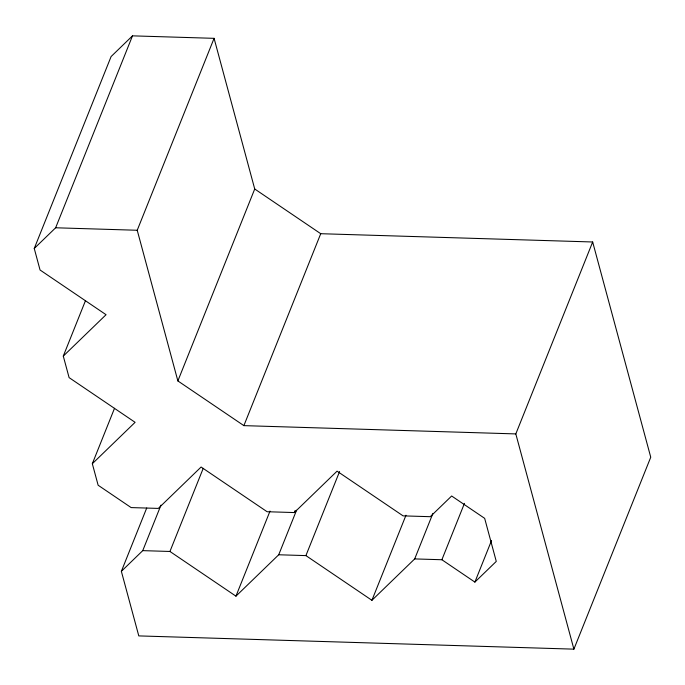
<?xml version="1.0" encoding="UTF-8"?>
<svg xmlns="http://www.w3.org/2000/svg" width="685" height="685" viewBox="0 0 685 685"><rect width="100%" height="100%" fill="white"/><g stroke="black" fill="none" stroke-linecap="round" stroke-linejoin="round"><path stroke-width="1.03" d="M592.671 241.985L650.75 457.22L573.893 649.149L138.79 635.903L121.365 571.333L142.745 550.637L169.94 551.468L235.948 596.164L278.718 554.773L305.912 555.603L371.921 600.308L414.69 558.917L441.885 559.739L474.885 582.096L496.274 561.4L484.663 518.348L451.655 496L430.274 516.696L403.08 515.865L337.071 471.16L294.302 512.56L267.107 511.729L201.099 467.024L158.329 508.416L131.135 507.585L98.135 485.237L92.329 463.711L135.099 422.32L69.099 377.615L63.285 356.097L106.064 314.706L40.055 270.001L34.25 248.475L111.107 56.547L132.496 35.851L214.08 38.334L254.726 189L177.869 380.928L243.877 425.633L515.814 433.913L592.671 241.985L320.734 233.705L254.726 189M34.25 248.475L55.639 227.78L132.496 35.851M63.285 356.097L85.471 300.689M177.869 380.928L137.223 230.263L214.08 38.334M92.329 463.711L114.515 408.311M121.365 571.333L146.718 508.013M142.745 550.637L160.975 505.128M169.94 551.468L203.222 468.36M243.877 425.633L320.734 233.705M235.948 596.164L270.018 511.087M294.302 512.56L295.089 510.573M278.718 554.773L296.545 510.256M305.912 555.603L339.589 471.511M371.921 600.308L405.991 515.223M414.69 558.917L432.911 513.408M441.885 559.739L464.464 503.347M474.885 582.096L491.53 540.542M55.639 227.78L137.223 230.263M515.814 433.913L573.893 649.149"/></g></svg>
